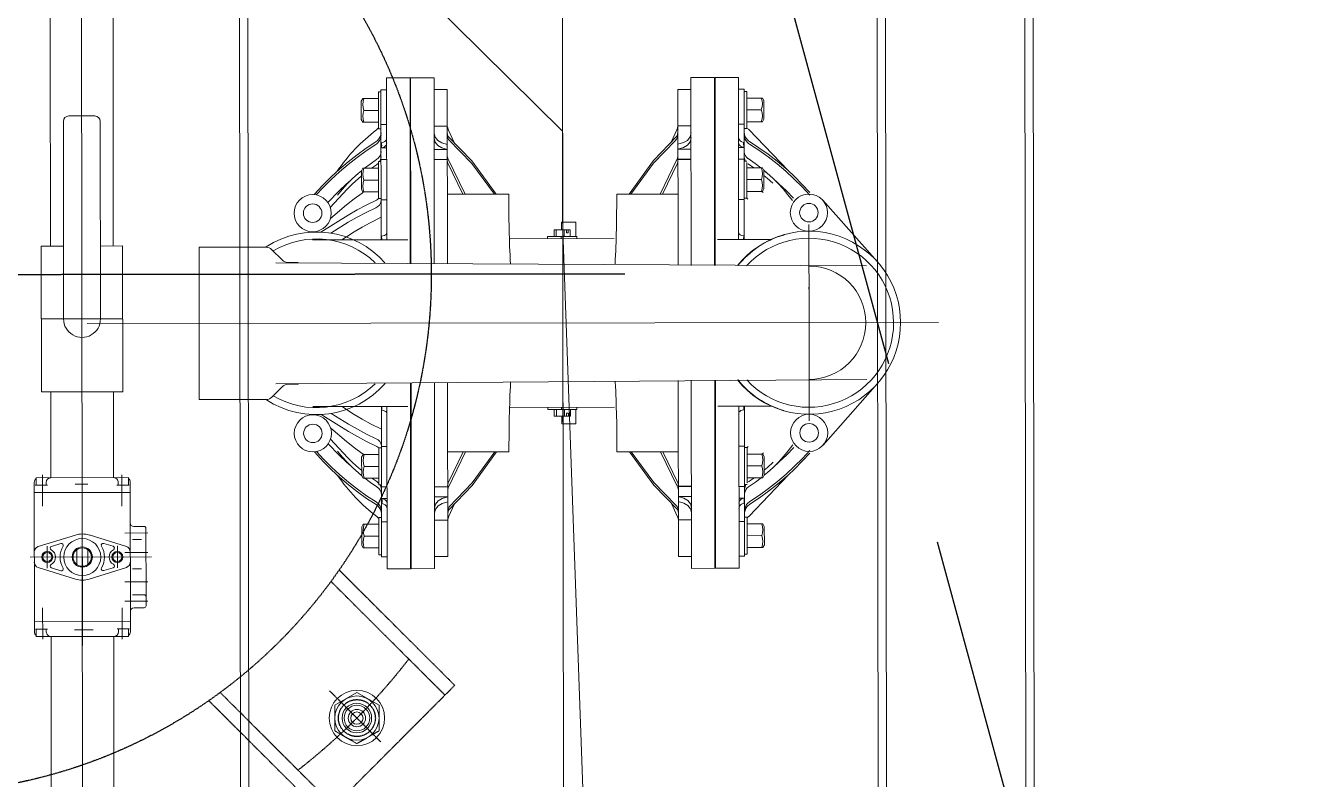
# Model space of a CAD drawing. Header units: feet. Extents: x -99009 to 3252343, y -11094690 to 9035152.
# Drawn here: x 2518224 to 2518911, y -1981471 to -1981062 of the extents above; entities that cross this region are included whole.
import ezdxf

# ---------------------------------------------------------------- set-up
doc = ezdxf.new("R2010")
doc.units = ezdxf.units.FT
for name, pattern in [('CENTER', [2, 1.25, -0.25, 0.25, -0.25]), ('DASHED2', [0.375, 0.25, -0.125]), ('HIDDEN', [0.375, 0.25, -0.125])]:
    doc.linetypes.add(name, pattern=pattern)
for name, color, linetype in [('1', 1, 'Continuous'), ('JOB', 4, 'Continuous'), ('K-CENTER', 2, 'CENTER'), ('K-LINE', 7, 'Continuous')]:
    doc.layers.add(name, color=color, linetype=linetype)

# ---------------------------------------------------------------- blocks, each defined once
blk = doc.blocks.new('lub st')
at = {"layer": 'K-LINE', "color": 2, "linetype": 'Continuous', "lineweight": 15}
for p, q in [((27819.89, 57887.72), (26120.79, 57887.72)), ((27815.39, 57883.22), (26120.79, 57883.22)), ((27265.39, 57883.22), (26224.39, 57883.22)), ((26469.89, 57375.08), (26469.89, 57836.33)), ((27339.89, 57807.72), (26169.89, 57807.72)), ((27339.89, 57803.22), (26174.39, 57803.22)), ((26436.99, 57803.25), (26403.55, 57773.64)), ((26502.78, 57803.25), (26536.22, 57773.64)), ((26437.06, 57477.24), (26439.17, 57797.3)), ((26502.71, 57477.24), (26500.6, 57797.3)), ((26439.42, 57780.71), (26439.42, 57780.71)), ((26500.35, 57780.71), (26500.35, 57780.71)), ((26399.29, 57766.53), (26390.48, 57758.08)), ((26400.73, 57766.53), (26396.25, 57762.4)), ((26469.89, 57766.1), (26416.65, 57766.1)), ((26451.71, 57766.1), (26450.65, 57766.1)), ((26469.89, 57766.1), (26523.12, 57766.1)), ((26488.06, 57766.1), (26489.12, 57766.1)), ((26539.04, 57766.53), (26543.52, 57762.4)), ((26540.48, 57766.53), (26549.29, 57758.08)), ((26390.48, 57758.08), (26387.48, 57754.83)), ((26396.25, 57762.4), (26387.78, 57753.58)), ((26543.52, 57762.4), (26551.99, 57753.58)), ((26549.29, 57758.08), (26552.29, 57754.83)), ((26365.18, 57733.59), (26387.48, 57754.83)), ((26386.33, 57753.58), (26382.37, 57748.91)), ((26387.78, 57753.58), (26383.81, 57748.91)), ((26387.48, 57754.83), (26386.33, 57753.58)), ((26387.48, 57754.83), (26387.48, 57754.83)), ((26397.4, 57752.21), (26394.41, 57749.47)), ((26398.37, 57753.93), (26394.56, 57749.91)), ((26400.5, 57754.78), (26397.4, 57752.21)), ((26402.32, 57757.79), (26398.37, 57753.93)), ((26403.7, 57757.18), (26400.5, 57754.78)), ((26536.07, 57757.18), (26539.27, 57754.78)), ((26537.45, 57757.79), (26541.4, 57753.93)), ((26539.27, 57754.78), (26542.37, 57752.21)), ((26541.4, 57753.93), (26545.21, 57749.91)), ((26542.37, 57752.21), (26545.36, 57749.47)), ((26551.99, 57753.58), (26555.96, 57748.91)), ((26574.59, 57733.59), (26552.29, 57754.83)), ((26552.29, 57754.83), (26553.44, 57753.58)), ((26552.29, 57754.83), (26552.29, 57754.83)), ((26553.44, 57753.58), (26557.4, 57748.91)), ((26382.37, 57748.91), (26378.59, 57744.07)), ((26383.81, 57748.91), (26380.04, 57744.07)), ((26391.53, 57746.58), (26388.77, 57743.55)), ((26394.56, 57749.91), (26391.53, 57746.58)), ((26394.41, 57749.47), (26391.53, 57746.58)), ((26394.32, 57746.58), (26391.56, 57743.55)), ((26424.72, 57716.65), (26424.72, 57745.55)), ((26515.05, 57716.65), (26515.05, 57745.55)), ((26545.21, 57749.91), (26548.24, 57746.58)), ((26545.36, 57749.47), (26548.24, 57746.58)), ((26545.45, 57746.58), (26548.21, 57743.55)), ((26548.24, 57746.58), (26551.01, 57743.55)), ((26555.96, 57748.91), (26559.74, 57744.07)), ((26557.4, 57748.91), (26561.18, 57744.07)), ((26348.13, 57740.95), (26349.54, 57741.76)), ((26348.13, 57740.95), (26348.13, 57732.47)), ((26349.54, 57741.76), (26359.57, 57741.76)), ((26354.55, 57740.37), (26354.55, 57732.47)), ((26360.98, 57740.95), (26359.57, 57741.76)), ((26360.98, 57740.95), (26360.98, 57732.47)), ((26375.01, 57739.08), (26371.62, 57733.95)), ((26376.45, 57739.08), (26373.07, 57733.95)), ((26378.59, 57744.07), (26375.01, 57739.08)), ((26380.04, 57744.07), (26376.45, 57739.08)), ((26385.91, 57740.07), (26383.62, 57737.04)), ((26387.32, 57741.76), (26385.91, 57740.95)), ((26385.91, 57740.95), (26385.91, 57732.47)), ((26387.26, 57741.76), (26397.35, 57741.76)), ((26388.77, 57743.55), (26387.29, 57741.76)), ((26388.77, 57743.55), (26387.32, 57741.76)), ((26391.56, 57743.55), (26390.08, 57741.76)), ((26392.33, 57740.37), (26392.33, 57732.47)), ((26398.76, 57740.95), (26397.35, 57741.76)), ((26398.76, 57740.54), (26399.35, 57741.42)), ((26398.76, 57740.95), (26398.76, 57732.47)), ((26541.01, 57740.54), (26540.42, 57741.42)), ((26541.01, 57740.95), (26542.42, 57741.76)), ((26541.01, 57740.95), (26541.01, 57732.47)), ((26552.51, 57741.76), (26542.42, 57741.76)), ((26547.44, 57740.37), (26547.44, 57732.47)), ((26548.21, 57743.55), (26549.69, 57741.76)), ((26551.01, 57743.55), (26552.45, 57741.76)), ((26551.01, 57743.55), (26552.48, 57741.76)), ((26552.45, 57741.76), (26553.86, 57740.95)), ((26553.86, 57740.95), (26553.86, 57732.47)), ((26553.86, 57740.07), (26556.15, 57737.04)), ((26559.74, 57744.07), (26563.32, 57739.08)), ((26561.18, 57744.07), (26564.77, 57739.08)), ((26563.32, 57739.08), (26566.71, 57733.95)), ((26564.77, 57739.08), (26568.15, 57733.95)), ((26578.79, 57740.95), (26580.2, 57741.76)), ((26578.79, 57740.95), (26578.79, 57732.47)), ((26590.23, 57741.76), (26580.2, 57741.76)), ((26585.22, 57740.37), (26585.22, 57732.47)), ((26591.64, 57740.95), (26590.23, 57741.76)), ((26591.64, 57740.95), (26591.64, 57732.47)), ((26343.38, 57731.07), (26424.72, 57731.07)), ((26343.38, 57731.07), (26343.38, 57728.02)), ((26344.48, 57732.47), (26364.62, 57732.47)), ((26344.48, 57732.47), (26344.48, 57731.07)), ((26362.31, 57731.07), (26362.31, 57728.02)), ((26364.62, 57732.47), (26364.62, 57731.07)), ((26365.18, 57733.59), (26365.18, 57733.59)), ((26367.59, 57731.17), (26367.04, 57731.09)), ((26368.13, 57731.3), (26367.59, 57731.17)), ((26368.65, 57731.48), (26368.13, 57731.3)), ((26369.03, 57731.17), (26368.48, 57731.09)), ((26369.16, 57731.7), (26368.65, 57731.48)), ((26369.57, 57731.3), (26369.03, 57731.17)), ((26369.65, 57731.98), (26369.16, 57731.7)), ((26370.1, 57731.48), (26369.57, 57731.3)), ((26370.11, 57732.29), (26369.65, 57731.98)), ((26370.6, 57731.7), (26370.1, 57731.48)), ((26370.54, 57732.65), (26370.11, 57732.29)), ((26370.94, 57733.05), (26370.54, 57732.65)), ((26371.09, 57731.98), (26370.6, 57731.7)), ((26371.3, 57733.48), (26370.94, 57733.05)), ((26371.55, 57732.29), (26371.09, 57731.98)), ((26371.62, 57733.95), (26371.3, 57733.48)), ((26371.98, 57732.65), (26371.55, 57732.29)), ((26371.82, 57729.79), (26372.16, 57730.8)), ((26372.38, 57733.05), (26371.98, 57732.65)), ((26372.16, 57730.8), (26374.95, 57730.8)), ((26372.74, 57733.48), (26372.38, 57733.05)), ((26373.07, 57733.95), (26372.74, 57733.48)), ((26374.62, 57729.79), (26374.95, 57730.8)), ((26374.95, 57730.8), (26374.94, 57730.79)), ((26374.95, 57730.8), (26374.95, 57728.02)), ((26381.64, 57731.5), (26379.91, 57731.07)), ((26380.17, 57731.1), (26380.67, 57731.18)), ((26380.67, 57731.18), (26381.16, 57731.31)), ((26383.62, 57737.04), (26380.93, 57733.14)), ((26381.16, 57731.31), (26381.64, 57731.5)), ((26381.16, 57731.07), (26381.16, 57728.02)), ((26382.26, 57731.83), (26381.64, 57731.5)), ((26382.26, 57732.47), (26382.26, 57731.07)), ((26383.09, 57732.47), (26383.36, 57732.72)), ((26383.09, 57732.47), (26402.4, 57732.47)), ((26385.91, 57736.3), (26383.72, 57733.14)), ((26402.59, 57732.65), (26402.4, 57732.44)), ((26402.4, 57732.47), (26402.4, 57731.07)), ((26402.88, 57733.05), (26402.59, 57732.65)), ((26403.07, 57731.07), (26403.07, 57728.02)), ((26422.51, 57729.79), (26422.7, 57730.8)), ((26422.7, 57730.8), (26424.72, 57730.72)), ((26596.39, 57731.07), (26515.05, 57731.07)), ((26517.07, 57730.8), (26515.05, 57730.72)), ((26517.27, 57729.79), (26517.07, 57730.8)), ((26536.7, 57731.07), (26536.7, 57728.02)), ((26536.89, 57733.05), (26537.18, 57732.65)), ((26537.18, 57732.65), (26537.37, 57732.44)), ((26556.68, 57732.47), (26537.37, 57732.47)), ((26537.37, 57732.47), (26537.37, 57731.07)), ((26553.86, 57736.3), (26556.05, 57733.14)), ((26556.15, 57737.04), (26558.84, 57733.14)), ((26556.68, 57732.47), (26556.41, 57732.72)), ((26557.51, 57732.47), (26557.51, 57731.07)), ((26557.51, 57731.83), (26558.13, 57731.5)), ((26558.61, 57731.31), (26558.13, 57731.5)), ((26558.13, 57731.5), (26559.86, 57731.07)), ((26559.1, 57731.18), (26558.61, 57731.31)), ((26558.61, 57731.07), (26558.61, 57728.02)), ((26559.6, 57731.1), (26559.1, 57731.18)), ((26567.61, 57730.8), (26564.82, 57730.8)), ((26564.82, 57730.8), (26564.83, 57730.79)), ((26565.15, 57729.79), (26564.82, 57730.8)), ((26564.82, 57730.8), (26564.82, 57728.02)), ((26566.71, 57733.95), (26567.03, 57733.48)), ((26567.03, 57733.48), (26567.39, 57733.05)), ((26567.39, 57733.05), (26567.79, 57732.65)), ((26567.95, 57729.79), (26567.61, 57730.8)), ((26567.79, 57732.65), (26568.22, 57732.29)), ((26568.15, 57733.95), (26568.47, 57733.48)), ((26568.22, 57732.29), (26568.68, 57731.98)), ((26568.47, 57733.48), (26568.84, 57733.05)), ((26568.68, 57731.98), (26569.17, 57731.7)), ((26568.84, 57733.05), (26569.23, 57732.65)), ((26569.17, 57731.7), (26569.67, 57731.48)), ((26569.23, 57732.65), (26569.66, 57732.29)), ((26569.66, 57732.29), (26570.13, 57731.98)), ((26569.67, 57731.48), (26570.2, 57731.3)), ((26570.13, 57731.98), (26570.61, 57731.7)), ((26570.2, 57731.3), (26570.74, 57731.17)), ((26570.61, 57731.7), (26571.12, 57731.48)), ((26570.74, 57731.17), (26571.29, 57731.09)), ((26571.12, 57731.48), (26571.65, 57731.3)), ((26571.65, 57731.3), (26572.18, 57731.17)), ((26572.18, 57731.17), (26572.73, 57731.09)), ((26574.59, 57733.59), (26574.59, 57733.59)), ((26595.29, 57732.47), (26575.15, 57732.47)), ((26575.15, 57732.47), (26575.15, 57731.07)), ((26577.46, 57731.07), (26577.46, 57728.02)), ((26595.29, 57732.47), (26595.29, 57731.07)), ((26596.39, 57731.07), (26596.39, 57728.02)), ((26336.89, 57728.02), (26424.72, 57728.02)), ((26336.89, 57728.02), (26336.89, 57715.33)), ((26371.67, 57729.48), (26371.82, 57729.79)), ((26421.08, 57728.02), (26421.26, 57728.04)), ((26421.26, 57728.04), (26421.6, 57728.2)), ((26421.6, 57728.2), (26421.77, 57728.33)), ((26421.77, 57728.33), (26421.92, 57728.5)), ((26421.92, 57728.5), (26422.07, 57728.7)), ((26422.07, 57728.7), (26422.2, 57728.93)), ((26422.2, 57728.93), (26422.32, 57729.19)), ((26422.32, 57729.19), (26422.51, 57729.79)), ((26602.89, 57728.02), (26515.05, 57728.02)), ((26517.46, 57729.19), (26517.27, 57729.79)), ((26517.57, 57728.93), (26517.46, 57729.19)), ((26517.71, 57728.7), (26517.57, 57728.93)), ((26517.85, 57728.5), (26517.71, 57728.7)), ((26518, 57728.33), (26517.85, 57728.5)), ((26518.17, 57728.2), (26518, 57728.33)), ((26518.51, 57728.04), (26518.17, 57728.2)), ((26518.69, 57728.02), (26518.51, 57728.04)), ((26568.1, 57729.48), (26567.95, 57729.79)), ((26602.89, 57728.02), (26602.89, 57715.33)), ((26336.89, 57715.33), (26438.84, 57715.33)), ((26336.89, 57714.99), (26438.83, 57714.99)), ((26336.89, 57714.99), (26336.89, 57702.29)), ((26602.89, 57715.33), (26500.94, 57715.33)), ((26602.89, 57714.99), (26500.94, 57714.99)), ((26602.89, 57714.99), (26602.89, 57702.29)), ((26336.89, 57702.29), (26438.75, 57702.29)), ((26343.38, 57702.29), (26343.38, 57695.18)), ((26363.1, 57695.18), (26363.1, 57702.29)), ((26369.17, 57701.77), (26366.99, 57702.29)), ((26370.99, 57700.3), (26369.17, 57701.77)), ((26371.83, 57701.77), (26369.66, 57702.29)), ((26372.16, 57698.12), (26370.99, 57700.3)), ((26373.65, 57700.3), (26371.83, 57701.77)), ((26373.09, 57695.18), (26372.16, 57698.12)), ((26374.82, 57698.12), (26373.65, 57700.3)), ((26375.75, 57695.18), (26374.82, 57698.12)), ((26375.76, 57702.29), (26375.76, 57695.18)), ((26381.16, 57695.18), (26381.16, 57702.29)), ((26381.33, 57695.18), (26381.33, 57702.29)), ((26602.89, 57702.29), (26501.02, 57702.29)), ((26558.44, 57695.18), (26558.44, 57702.29)), ((26558.61, 57695.18), (26558.61, 57702.29)), ((26564.01, 57702.29), (26564.01, 57695.18)), ((26564.02, 57695.18), (26564.95, 57698.12)), ((26564.95, 57698.12), (26566.12, 57700.3)), ((26566.12, 57700.3), (26567.94, 57701.77)), ((26566.68, 57695.18), (26567.62, 57698.12)), ((26567.62, 57698.12), (26568.78, 57700.3)), ((26567.94, 57701.77), (26570.12, 57702.29)), ((26568.78, 57700.3), (26570.6, 57701.77)), ((26570.6, 57701.77), (26572.78, 57702.29)), ((26576.67, 57695.18), (26576.67, 57702.29)), ((26596.39, 57702.29), (26596.39, 57695.18)), ((26343.38, 57695.18), (26438.7, 57695.18)), ((26371.69, 57691.65), (26365.26, 57694.57)), ((26366.54, 57695.18), (26367.79, 57695)), ((26367.79, 57695), (26368.94, 57694.48)), ((26369.17, 57695), (26367.92, 57695.18)), ((26368.94, 57694.48), (26381.95, 57681.91)), ((26370.32, 57694.48), (26369.17, 57695)), ((26371.3, 57693.65), (26370.32, 57694.48)), ((26383.33, 57681.91), (26371.3, 57693.65)), ((26380.62, 57694.91), (26379.83, 57695.11)), ((26381.38, 57694.57), (26380.62, 57694.91)), ((26400.07, 57685.55), (26381.38, 57694.57)), ((26381.68, 57695.18), (26382.49, 57695.11)), ((26382.49, 57695.11), (26383.29, 57694.91)), ((26383.29, 57694.91), (26400.07, 57686.84)), ((26400.07, 57695.22), (26400.07, 57661.98)), ((26596.39, 57695.18), (26501.07, 57695.18)), ((26539.7, 57695.22), (26539.7, 57661.98)), ((26556.48, 57694.91), (26539.7, 57686.84)), ((26539.7, 57685.55), (26558.39, 57694.57)), ((26556.44, 57681.91), (26568.47, 57693.65)), ((26557.28, 57695.11), (26556.48, 57694.91)), ((26558.09, 57695.18), (26557.28, 57695.11)), ((26570.83, 57694.48), (26557.82, 57681.91)), ((26558.39, 57694.57), (26559.15, 57694.91)), ((26559.15, 57694.91), (26559.94, 57695.11)), ((26568.08, 57691.65), (26574.52, 57694.57)), ((26568.47, 57693.65), (26569.45, 57694.48)), ((26569.45, 57694.48), (26570.6, 57695)), ((26570.6, 57695), (26571.86, 57695.18)), ((26571.98, 57695), (26570.83, 57694.48)), ((26573.24, 57695.18), (26571.98, 57695)), ((26381.95, 57681.91), (26400.07, 57668.69)), ((26400.07, 57669.7), (26383.33, 57681.91)), ((26557.82, 57681.91), (26539.7, 57668.69)), ((26539.7, 57669.7), (26556.44, 57681.91)), ((26419.89, 57632.72), (27419.89, 57667.72)), ((26424.22, 57604.22), (26424.22, 57660.58)), ((26515.56, 57604.22), (26515.56, 57660.58)), ((26415.33, 57639.76), (26415.33, 57632.14)), ((26422.95, 57639.76), (26415.33, 57639.76)), ((26419.39, 57636.79), (26419.39, 57628.01)), ((26422.95, 57636.79), (26419.39, 57636.79)), ((26421.04, 57635.67), (26419.39, 57635.67)), ((26421.04, 57634.69), (26419.39, 57634.69)), ((26421.04, 57635.67), (26421.04, 57634.69)), ((26422.95, 57640.33), (26422.95, 57624.46)), ((26424.22, 57640.33), (26422.95, 57640.33)), ((26515.56, 57640.33), (26516.82, 57640.33)), ((26516.82, 57640.33), (26516.82, 57624.46)), ((26516.82, 57639.76), (26524.44, 57639.76)), ((26516.82, 57636.79), (26520.38, 57636.79)), ((26518.73, 57635.67), (26520.38, 57635.67)), ((26518.73, 57635.67), (26518.73, 57634.69)), ((26518.73, 57634.69), (26520.38, 57634.69)), ((26520.38, 57636.79), (26520.38, 57628.01)), ((26524.44, 57639.76), (26524.44, 57632.14)), ((27304.38, 57632.72), (26199.87, 57632.72)), ((26232.93, 57498.35), (26366, 57632.72)), ((26362.25, 57632.72), (26469.89, 57632.72)), ((26415.33, 57632.14), (26419.39, 57632.14)), ((26419.39, 57633.57), (26422.95, 57633.57)), ((26419.39, 57629.19), (26422.95, 57629.19)), ((26422.95, 57628.01), (26419.39, 57628.01)), ((26422.95, 57632.92), (26424.22, 57632.92)), ((26424.22, 57631.88), (26422.95, 57631.88)), ((26577.23, 57632.72), (26469.89, 57632.72)), ((26516.82, 57632.92), (26515.56, 57632.92)), ((26515.56, 57631.88), (26516.82, 57631.88)), ((26520.38, 57633.57), (26516.82, 57633.57)), ((26520.38, 57629.19), (26516.82, 57629.19)), ((26516.82, 57628.01), (26520.38, 57628.01)), ((26524.44, 57632.14), (26520.38, 57632.14)), ((26424.22, 57624.46), (26422.95, 57624.46)), ((26515.56, 57624.46), (26516.82, 57624.46)), ((26400.07, 57570.22), (26400.07, 57603.46)), ((26539.7, 57570.22), (26539.7, 57603.46)), ((26381.95, 57583.49), (26400.07, 57596.71)), ((26383.33, 57583.49), (26400.07, 57595.71)), ((26557.82, 57583.49), (26539.7, 57596.71)), ((26556.44, 57583.49), (26539.7, 57595.71)), ((26368.94, 57570.93), (26381.95, 57583.49)), ((26370.32, 57570.93), (26383.33, 57583.49)), ((26380.62, 57570.5), (26400.07, 57579.84)), ((26559.15, 57570.5), (26539.7, 57579.84)), ((26569.45, 57570.93), (26556.44, 57583.49)), ((26570.83, 57570.93), (26557.82, 57583.49)), ((26365.26, 57570.84), (26371.69, 57573.75)), ((26383.29, 57570.5), (26400.07, 57578.56)), ((26556.48, 57570.5), (26539.7, 57578.56)), ((26574.52, 57570.84), (26568.08, 57573.75)), ((26343.38, 57570.22), (26343.38, 57563.11)), ((26343.38, 57570.22), (26437.46, 57570.22)), ((26363.1, 57570.22), (26363.1, 57563.11)), ((26363.46, 57570.29), (26365.26, 57570.84)), ((26366.54, 57570.22), (26367.79, 57570.4)), ((26367.79, 57570.4), (26368.94, 57570.93)), ((26367.92, 57570.22), (26369.17, 57570.4)), ((26369.17, 57570.4), (26370.32, 57570.93)), ((26370.99, 57565.1), (26372.16, 57567.29)), ((26372.16, 57567.29), (26373.08, 57570.22)), ((26373.65, 57565.1), (26374.82, 57567.29)), ((26374.82, 57567.29), (26375.77, 57570.22)), ((26375.77, 57570.22), (26375.77, 57563.11)), ((26379.83, 57570.29), (26380.62, 57570.5)), ((26381.16, 57563.11), (26381.16, 57570.22)), ((26381.68, 57570.22), (26382.49, 57570.29)), ((26382.49, 57570.29), (26383.29, 57570.5)), ((26596.39, 57570.22), (26502.31, 57570.22)), ((26557.28, 57570.29), (26556.48, 57570.5)), ((26558.09, 57570.22), (26557.28, 57570.29)), ((26558.61, 57563.11), (26558.61, 57570.22)), ((26559.94, 57570.29), (26559.15, 57570.5)), ((26564.95, 57567.29), (26564, 57570.22)), ((26564, 57570.22), (26564, 57563.11)), ((26566.12, 57565.1), (26564.95, 57567.29)), ((26567.62, 57567.29), (26566.69, 57570.22)), ((26568.78, 57565.1), (26567.62, 57567.29)), ((26570.6, 57570.4), (26569.45, 57570.93)), ((26571.86, 57570.22), (26570.6, 57570.4)), ((26571.98, 57570.4), (26570.83, 57570.93)), ((26573.24, 57570.22), (26571.98, 57570.4)), ((26576.31, 57570.29), (26574.52, 57570.84)), ((26576.67, 57570.22), (26576.67, 57563.11)), ((26596.39, 57570.22), (26596.39, 57563.11)), ((26336.89, 57550.42), (26336.89, 57563.11)), ((26336.89, 57563.11), (26437.42, 57563.11)), ((26366.99, 57563.11), (26369.17, 57563.63)), ((26369.17, 57563.63), (26370.99, 57565.1)), ((26369.66, 57563.11), (26371.83, 57563.63)), ((26371.83, 57563.63), (26373.65, 57565.1)), ((26602.89, 57563.11), (26502.35, 57563.11)), ((26567.94, 57563.63), (26566.12, 57565.1)), ((26570.12, 57563.11), (26567.94, 57563.63)), ((26570.6, 57563.63), (26568.78, 57565.1)), ((26572.78, 57563.11), (26570.6, 57563.63)), ((26602.89, 57550.42), (26602.89, 57563.11)), ((26336.89, 57550.42), (26437.33, 57550.42)), ((26336.89, 57537.38), (26336.89, 57550.08)), ((26336.89, 57550.08), (26437.33, 57550.08)), ((26424.72, 57548.75), (26424.72, 57497.22)), ((26602.89, 57550.42), (26502.44, 57550.42)), ((26602.89, 57550.08), (26502.44, 57550.08)), ((26515.05, 57548.75), (26515.05, 57497.22)), ((26602.89, 57537.38), (26602.89, 57550.08)), ((26336.89, 57537.38), (26424.72, 57537.38)), ((26343.38, 57537.38), (26343.38, 57534.34)), ((26343.38, 57534.34), (26424.72, 57534.34)), ((26344.48, 57534.34), (26344.48, 57532.94)), ((26344.48, 57532.94), (26364.09, 57532.94)), ((26348.13, 57532.94), (26348.13, 57524.46)), ((26354.55, 57525.03), (26354.55, 57532.94)), ((26360.98, 57524.46), (26360.98, 57532.94)), ((26362.31, 57534.34), (26362.31, 57537.38)), ((26364.09, 57532.94), (26365.18, 57531.82)), ((26364.62, 57532.94), (26364.62, 57534.34)), ((26365.18, 57531.82), (26365.18, 57531.82)), ((26371.62, 57531.46), (26370.94, 57532.36)), ((26375.01, 57526.32), (26371.62, 57531.46)), ((26372.16, 57534.61), (26371.82, 57535.62)), ((26376.45, 57526.32), (26373.07, 57531.46)), ((26374.62, 57535.62), (26374.47, 57535.92)), ((26374.74, 57535.29), (26374.62, 57535.62)), ((26374.95, 57534.61), (26374.74, 57535.29)), ((26374.95, 57537.38), (26374.95, 57534.61)), ((26380.67, 57534.23), (26379.66, 57534.34)), ((26381.16, 57534.09), (26380.67, 57534.23)), ((26381.16, 57537.38), (26381.16, 57534.34)), ((26382.26, 57533.57), (26381.16, 57534.09)), ((26383.62, 57528.36), (26381.25, 57531.82)), ((26382.26, 57532.94), (26382.26, 57534.34)), ((26382.26, 57532.94), (26402.4, 57532.94)), ((26384.04, 57531.82), (26383.09, 57532.94)), ((26385.91, 57529.1), (26384.04, 57531.82)), ((26385.91, 57524.46), (26385.91, 57532.94)), ((26392.33, 57532.94), (26392.33, 57525.03)), ((26398.76, 57532.94), (26398.76, 57524.46)), ((26402.4, 57534.34), (26402.4, 57532.96)), ((26403.07, 57537.38), (26403.07, 57534.34)), ((26405.86, 57526.32), (26403.15, 57531.92)), ((26409.81, 57526.32), (26407.33, 57531.46)), ((26415.41, 57528.43), (26412.48, 57534.34)), ((26421.26, 57537.36), (26421.08, 57537.38)), ((26421.43, 57537.3), (26421.26, 57537.36)), ((26421.6, 57537.21), (26421.43, 57537.3)), ((26421.77, 57537.07), (26421.6, 57537.21)), ((26422.07, 57536.7), (26421.77, 57537.07)), ((26422.32, 57536.21), (26422.07, 57536.7)), ((26422.42, 57535.92), (26422.32, 57536.21)), ((26422.58, 57535.29), (26422.42, 57535.92)), ((26422.7, 57534.61), (26422.58, 57535.29)), ((26424.72, 57534.68), (26422.7, 57534.61)), ((26602.89, 57537.38), (26515.05, 57537.38)), ((26515.05, 57534.68), (26517.07, 57534.61)), ((26596.39, 57534.34), (26515.05, 57534.34)), ((26517.07, 57534.61), (26517.2, 57535.29)), ((26517.2, 57535.29), (26517.35, 57535.92)), ((26517.35, 57535.92), (26517.46, 57536.21)), ((26517.46, 57536.21), (26517.71, 57536.7)), ((26517.71, 57536.7), (26518, 57537.07)), ((26518, 57537.07), (26518.17, 57537.21)), ((26518.17, 57537.21), (26518.34, 57537.3)), ((26518.34, 57537.3), (26518.51, 57537.36)), ((26518.51, 57537.36), (26518.69, 57537.38)), ((26524.36, 57528.43), (26527.29, 57534.34)), ((26529.96, 57526.32), (26532.44, 57531.46)), ((26533.91, 57526.32), (26536.63, 57531.92)), ((26536.7, 57537.38), (26536.7, 57534.34)), ((26537.37, 57534.34), (26537.37, 57532.96)), ((26557.51, 57532.94), (26537.37, 57532.94)), ((26541.01, 57532.94), (26541.01, 57524.46)), ((26547.44, 57532.94), (26547.44, 57525.03)), ((26553.86, 57524.46), (26553.86, 57532.94)), ((26553.86, 57529.1), (26555.73, 57531.82)), ((26555.73, 57531.82), (26556.68, 57532.94)), ((26556.15, 57528.36), (26558.52, 57531.82)), ((26557.51, 57532.94), (26557.51, 57534.34)), ((26557.51, 57533.57), (26558.61, 57534.09)), ((26558.61, 57537.38), (26558.61, 57534.34)), ((26558.61, 57534.09), (26559.1, 57534.23)), ((26559.1, 57534.23), (26560.11, 57534.34)), ((26563.32, 57526.32), (26566.71, 57531.46)), ((26564.77, 57526.32), (26568.15, 57531.46)), ((26564.82, 57537.38), (26564.82, 57534.61)), ((26564.82, 57534.61), (26565.03, 57535.29)), ((26565.03, 57535.29), (26565.15, 57535.62)), ((26565.15, 57535.62), (26565.3, 57535.92)), ((26567.61, 57534.61), (26567.95, 57535.62)), ((26568.15, 57531.46), (26568.84, 57532.36)), ((26575.68, 57532.94), (26574.59, 57531.82)), ((26574.59, 57531.82), (26574.59, 57531.82)), ((26575.15, 57532.94), (26575.15, 57534.34)), ((26595.29, 57532.94), (26575.68, 57532.94)), ((26577.46, 57534.34), (26577.46, 57537.38)), ((26578.79, 57524.46), (26578.79, 57532.94)), ((26585.22, 57525.03), (26585.22, 57532.94)), ((26591.64, 57532.94), (26591.64, 57524.46)), ((26595.29, 57534.34), (26595.29, 57532.94)), ((26596.39, 57537.38), (26596.39, 57534.34)), ((26378.59, 57521.33), (26375.01, 57526.32)), ((26380.04, 57521.33), (26376.45, 57526.32)), ((26385.91, 57525.34), (26383.62, 57528.36)), ((26399.35, 57523.99), (26398.76, 57524.87)), ((26408.48, 57521.33), (26405.86, 57526.32)), ((26412.43, 57521.33), (26409.81, 57526.32)), ((26417.84, 57523.98), (26415.41, 57528.43)), ((26521.93, 57523.98), (26524.36, 57528.43)), ((26527.34, 57521.33), (26529.96, 57526.32)), ((26531.29, 57521.33), (26533.91, 57526.32)), ((26540.42, 57523.99), (26541.01, 57524.87)), ((26553.86, 57525.34), (26556.15, 57528.36)), ((26559.74, 57521.33), (26563.32, 57526.32)), ((26561.18, 57521.33), (26564.77, 57526.32)), ((26349.54, 57523.64), (26348.13, 57524.46)), ((26349.54, 57523.64), (26359.57, 57523.64)), ((26360.98, 57524.46), (26359.57, 57523.64)), ((26382.37, 57516.5), (26378.59, 57521.33)), ((26383.81, 57516.5), (26380.04, 57521.33)), ((26387.26, 57523.67), (26385.91, 57524.46)), ((26388.77, 57521.86), (26387.26, 57523.67)), ((26387.26, 57523.64), (26397.35, 57523.64)), ((26391.53, 57518.82), (26388.77, 57521.86)), ((26391.56, 57521.86), (26390.08, 57523.64)), ((26394.41, 57515.93), (26391.53, 57518.82)), ((26394.32, 57518.82), (26391.56, 57521.86)), ((26394.56, 57515.5), (26392.57, 57517.77)), ((26397.2, 57515.93), (26394.32, 57518.82)), ((26398.76, 57524.46), (26397.35, 57523.64)), ((26402.47, 57519.68), (26399.35, 57523.99)), ((26405.74, 57515.51), (26402.47, 57519.68)), ((26411.25, 57516.5), (26408.48, 57521.33)), ((26415.2, 57516.5), (26412.43, 57521.33)), ((26420.4, 57519.66), (26417.84, 57523.98)), ((26423.07, 57515.5), (26420.4, 57519.66)), ((26516.7, 57515.5), (26519.37, 57519.66)), ((26519.37, 57519.66), (26521.93, 57523.98)), ((26524.57, 57516.5), (26527.34, 57521.33)), ((26528.52, 57516.5), (26531.29, 57521.33)), ((26534.03, 57515.51), (26537.3, 57519.68)), ((26537.3, 57519.68), (26540.42, 57523.99)), ((26541.01, 57524.46), (26542.42, 57523.64)), ((26552.51, 57523.64), (26542.42, 57523.64)), ((26542.57, 57515.93), (26545.45, 57518.82)), ((26545.21, 57515.5), (26547.2, 57517.77)), ((26545.36, 57515.93), (26548.24, 57518.82)), ((26545.45, 57518.82), (26548.21, 57521.86)), ((26548.21, 57521.86), (26549.69, 57523.64)), ((26548.24, 57518.82), (26551.01, 57521.86)), ((26551.01, 57521.86), (26552.51, 57523.67)), ((26552.51, 57523.67), (26553.86, 57524.46)), ((26555.96, 57516.5), (26559.74, 57521.33)), ((26557.4, 57516.5), (26561.18, 57521.33)), ((26578.79, 57524.46), (26580.2, 57523.64)), ((26590.23, 57523.64), (26580.2, 57523.64)), ((26590.23, 57523.64), (26591.64, 57524.46)), ((26386.33, 57511.83), (26382.37, 57516.5)), ((26387.78, 57511.83), (26383.81, 57516.5)), ((26390.48, 57507.33), (26386.33, 57511.83)), ((26391.93, 57507.33), (26387.78, 57511.83)), ((26397.4, 57513.2), (26394.41, 57515.93)), ((26398.37, 57511.48), (26394.56, 57515.5)), ((26407.18, 57506.82), (26397.2, 57515.93)), ((26400.5, 57510.63), (26397.4, 57513.2)), ((26404.49, 57505.49), (26398.37, 57511.48)), ((26413.06, 57506.88), (26405.74, 57515.51)), ((26420.45, 57501.71), (26411.25, 57516.5)), ((26421.02, 57507.13), (26415.2, 57516.5)), ((26424.72, 57513.11), (26423.07, 57515.5)), ((26515.05, 57513.11), (26516.7, 57515.5)), ((26518.75, 57507.13), (26524.57, 57516.5)), ((26519.33, 57501.71), (26528.52, 57516.5)), ((26526.71, 57506.88), (26534.03, 57515.51)), ((26532.59, 57506.82), (26542.57, 57515.93)), ((26535.29, 57505.49), (26541.4, 57511.48)), ((26539.27, 57510.63), (26542.37, 57513.2)), ((26541.4, 57511.48), (26545.21, 57515.5)), ((26542.37, 57513.2), (26545.36, 57515.93)), ((26547.84, 57507.33), (26551.99, 57511.83)), ((26549.29, 57507.33), (26553.44, 57511.83)), ((26551.99, 57511.83), (26555.96, 57516.5)), ((26553.44, 57511.83), (26557.4, 57516.5)), ((26387.48, 57510.58), (26387.48, 57510.58)), ((26387.48, 57510.58), (26387.48, 57510.58)), ((26394.8, 57503.01), (26390.48, 57507.33)), ((26396.25, 57503.01), (26391.93, 57507.33)), ((26543.52, 57503.01), (26547.84, 57507.33)), ((26544.97, 57503.01), (26549.29, 57507.33)), ((26552.29, 57510.58), (26552.29, 57510.58)), ((26552.29, 57510.58), (26552.29, 57510.58)), ((26400.19, 57498.04), (26394.8, 57503.01)), ((26400.36, 57499.22), (26396.25, 57503.01)), ((26539.41, 57499.22), (26543.52, 57503.01)), ((26539.58, 57498.04), (26544.97, 57503.01)), ((26436.89, 57483.72), (26436.93, 57489.43)), ((26502.88, 57483.72), (26502.84, 57489.43)), ((26429.82, 57474.99), (26435.7, 57480.87)), ((26509.95, 57474.99), (26504.07, 57480.87)), ((26428.63, 57472.12), (26428.63, 57435.72)), ((26511.14, 57472.12), (26511.14, 57435.72)), ((27339.89, 57457.72), (26169.89, 57457.72)), ((27335.39, 57462.22), (26174.39, 57462.22)), ((26469.89, 57435.72), (26428.63, 57435.72)), ((26469.89, 57435.72), (26511.14, 57435.72)), ((26596.39, 57409.72), (26596.39, 57343.94)), ((26579.89, 57400.22), (26579.89, 57405.72)), ((26617.89, 57406.72), (26580.89, 57406.72)), ((26583.39, 57395.22), (26583.39, 57407.72)), ((26586.89, 57399.47), (26586.89, 57404.22)), ((26593.89, 57395.22), (26593.89, 57407.72)), ((26602.86, 57399.47), (26602.86, 57404.22)), ((26609.89, 57395.22), (26609.89, 57407.72)), ((26616.89, 57399.47), (26616.89, 57405.72)), ((26622.89, 57406.72), (26617.89, 57406.72)), ((26620.39, 57395.22), (26620.39, 57407.72)), ((26623.89, 57400.22), (26623.89, 57405.72)), ((26427.89, 57394.22), (26427.89, 57382.22)), ((26506.89, 57394.22), (26427.89, 57394.22)), ((26467.39, 57350.22), (26467.39, 57394.22)), ((26506.89, 57350.22), (26506.89, 57394.22)), ((26557.39, 57397.22), (26553.39, 57397.22)), ((26553.39, 57397.22), (26553.39, 57347.22)), ((26555.89, 57398.22), (26636.89, 57398.22)), ((26557.39, 57397.66), (26557.39, 57391.05)), ((26561.39, 57398.22), (26561.39, 57346.22)), ((26584.45, 57375.94), (26590.73, 57396.11)), ((26608.32, 57375.94), (26602.04, 57396.11)), ((26631.39, 57398.22), (26631.39, 57346.22)), ((26635.39, 57397.7), (26635.39, 57391.05)), ((26635.39, 57397.22), (26639.39, 57397.22)), ((26639.39, 57347.22), (26639.39, 57397.22)), ((26331.89, 57389.22), (26271.89, 57389.22)), ((26427.89, 57389.22), (26331.89, 57389.22)), ((26553.39, 57389.22), (26506.89, 57389.22)), ((26568.83, 57393.72), (26551.89, 57393.72)), ((26557.39, 57391.75), (26555.89, 57391.75)), ((26589, 57383.81), (26590.58, 57388.92)), ((26590.39, 57391.22), (26602.34, 57391.22)), ((26603.77, 57383.81), (26602.19, 57388.92)), ((26623.94, 57393.72), (26640.89, 57393.72)), ((26635.39, 57391.75), (26636.89, 57391.75)), ((26761.89, 57389.22), (26639.39, 57389.22)), ((26360.39, 57382.22), (26467.39, 57382.22)), ((26357.39, 57365.22), (26357.39, 57379.22)), ((26506.89, 57368.49), (26506.89, 57375.29)), ((26556.89, 57368.49), (26556.89, 57375.29)), ((26592.39, 57375.22), (26600.39, 57375.22)), ((26635.89, 57367.89), (26635.89, 57378.09)), ((26777.89, 57372.22), (26024.39, 57372.22)), ((26548.39, 57372.22), (26644.39, 57372.22)), ((26584.45, 57368.51), (26590.73, 57348.33)), ((26592.39, 57369.22), (26600.39, 57369.22)), ((26608.32, 57368.51), (26602.04, 57348.33)), ((26360.39, 57362.22), (26467.39, 57362.22)), ((26427.89, 57362.22), (26427.89, 57350.22)), ((26589, 57360.63), (26590.58, 57355.52)), ((26603.77, 57360.63), (26602.19, 57355.52)), ((26316.35, 57355.22), (26271.89, 57355.22)), ((26427.89, 57355.22), (26316.35, 57355.22)), ((26553.39, 57355.22), (26506.89, 57355.22)), ((26557.39, 57346.77), (26557.39, 57353.39)), ((26590.39, 57353.22), (26602.34, 57353.22)), ((26635.39, 57346.8), (26635.39, 57353.39)), ((26761.89, 57355.22), (26639.39, 57355.22)), ((26427.89, 57350.22), (26506.89, 57350.22)), ((26568.83, 57350.72), (26551.89, 57350.72)), ((26557.39, 57347.22), (26553.39, 57347.22)), ((26557.39, 57352.69), (26555.89, 57352.69)), ((26555.89, 57346.22), (26636.89, 57346.22)), ((26623.94, 57350.72), (26640.89, 57350.72)), ((26635.39, 57352.69), (26636.89, 57352.69)), ((26635.39, 57347.22), (26639.39, 57347.22))]:
    blk.add_line(p, q, dxfattribs=at)
for centre, radius in [((26410.23, 57766.1), 10.07), ((26529.54, 57766.1), 10.07), ((26410.23, 57766.1), 5.01), ((26529.54, 57766.1), 5.01), ((26410.23, 57497.22), 10.07), ((26529.54, 57497.22), 10.07), ((26410.23, 57497.22), 5.01), ((26529.54, 57497.22), 5.01), ((26596.39, 57391.22), 3), ((26596.39, 57391.22), 2.46), ((26596.39, 57372.22), 10), ((26596.39, 57372.22), 5.5), ((26596.39, 57372.22), 5), ((26596.39, 57353.22), 3), ((26596.39, 57353.22), 2.46)]:
    blk.add_circle(centre, radius, dxfattribs=at)
for centre, radius, start, end in [((26469.89, 57766.1), 49.62, 90, 231.37733), ((26469.89, 57766.1), 49.62, 308.62267, 90), ((26469.89, 57766.1), 45.81, 90, 227.51802), ((26469.89, 57766.1), 45.81, 312.48198, 90), ((26469.89, 57766.1), 30.72, 90, 180), ((26469.89, 57766.1), 30.72, 0, 90), ((26421.89, 57752.16), 0.508, 16.31941, 88), ((26469.91, 57766.23), 49.53, 196.32393, 231.26068), ((26469.86, 57766.23), 49.53, 308.73932, 343.67607), ((26517.88, 57752.16), 0.508, 92, 163.68059), ((26351.34, 57731.66), 9.29, 69.76546, 110.23454), ((26357.77, 57731.66), 9.29, 69.75494, 110.24506), ((26389.12, 57731.63), 9.31, 69.81342, 110.18658), ((26395.55, 57731.66), 9.28, 69.74645, 110.25355), ((26544.22, 57731.66), 9.28, 69.74645, 110.25355), ((26550.65, 57731.63), 9.31, 69.81342, 110.18658), ((26582, 57731.66), 9.29, 69.75494, 110.24506), ((26588.43, 57731.66), 9.29, 69.76546, 110.23454), ((26360.12, 57737.42), 6.35, 308.78266, 322.91145), ((26376.68, 57736.42), 5.37, 277.43488, 322.32837), ((26563.09, 57736.42), 5.37, 217.67163, 262.56512), ((26579.65, 57737.42), 6.35, 217.08855, 231.21734), ((26369.18, 57730.87), 2.85, 273.56919, 330.89484), ((26372, 57730.84), 2.82, 273.17052, 338.06905), ((26567.77, 57730.84), 2.82, 201.93095, 266.82948), ((26570.59, 57730.87), 2.85, 209.10516, 266.43081), ((26362.53, 57688.84), 6.35, 64.52437, 81.50812), ((26577.24, 57688.84), 6.35, 98.49188, 115.47563), ((26401.75, 56933.62), 728.36, 87.15522, 90.13196), ((26538.02, 56933.62), 728.36, 89.86804, 92.84478), ((26401.75, 58331.82), 728.36, 269.86804, 272.84478), ((26538.02, 58331.82), 728.36, 267.15522, 270.13196), ((26441.12, 57589.23), 95.2, 217.08855, 235.70543), ((26366.41, 57528.16), 6.18, 42.82987, 87.324), ((26367.88, 57528.23), 6.11, 31.9202, 90), ((26369.19, 57534.54), 2.85, 22.27376, 86.48667), ((26372, 57534.57), 2.82, 21.90149, 86.85894), ((26373.56, 57522.03), 12.65, 83.6652, 96.3348), ((26376.72, 57529), 5.34, 31.85037, 88.38638), ((26397.77, 57528.88), 6.18, 29.54568, 41.4286), ((26403.09, 57529.81), 4.55, 21.19272, 83.92053), ((26469.89, 57499.19), 49.5, 131.31271, 213.27163), ((26469.89, 57499.19), 49.5, 326.72837, 48.68729), ((26536.68, 57529.81), 4.55, 96.07947, 158.80728), ((26542, 57528.88), 6.18, 138.5714, 150.45432), ((26498.65, 57589.23), 95.2, 304.29457, 322.91145), ((26563.05, 57529), 5.34, 91.61362, 148.14963), ((26566.21, 57522.03), 12.65, 83.6652, 96.3348), ((26567.77, 57534.57), 2.82, 93.14106, 158.09851), ((26571.89, 57528.23), 6.11, 90, 148.0798), ((26570.58, 57534.54), 2.85, 93.51333, 157.72624), ((26573.36, 57528.16), 6.18, 92.676, 137.17013), ((26351.34, 57533.77), 9.31, 249.81379, 290.18621), ((26357.77, 57533.74), 9.28, 249.748, 290.252), ((26389.12, 57533.77), 9.31, 249.80142, 290.19858), ((26395.55, 57533.74), 9.28, 249.74387, 290.25613), ((26469.89, 57499.19), 45.7, 135.8733, 210.77453), ((26469.89, 57499.19), 45.7, 329.22547, 44.1267), ((26544.22, 57533.74), 9.28, 249.74387, 290.25613), ((26550.65, 57533.77), 9.31, 249.80142, 290.19858), ((26582, 57533.74), 9.28, 249.748, 290.252), ((26588.43, 57533.77), 9.31, 249.81379, 290.18621), ((26432.83, 57483.75), 4.06, 315, 359.62244), ((26506.94, 57483.75), 4.06, 180.37756, 225), ((26432.69, 57472.12), 4.06, 135, 180), ((26507.08, 57472.12), 4.06, 0, 45), ((26580.89, 57405.72), 1, 90.00002, 180.00002), ((26617.89, 57405.72), 1, 90.00002, 180.00002), ((26622.89, 57405.72), 1, 359.99996, 89.99995), ((26555.89, 57395.72), 2.5, 90.00002, 143.13011), ((26577.89, 57400.22), 2, 269.99998, 0.00002), ((26593.59, 57395.22), 3, 90.00002, 162.71363), ((26599.18, 57395.22), 3, 17.28637, 90.00002), ((26625.89, 57400.22), 2, 180.00002, 269.99998), ((26636.89, 57395.72), 2.5, 36.86989, 90.00002), ((26555.89, 57389.25), 2.5, 90.00002, 180.00002), ((26591.54, 57388.62), 1, 28.2256, 162.71346), ((26596.39, 57391.22), 4.5, 208.22544, 331.77456), ((26601.23, 57388.62), 1, 17.28653, 151.7744), ((26636.89, 57389.25), 2.5, 0.00004, 89.99996), ((26360.39, 57379.22), 3, 90, 180), ((26467.39, 57372.22), 10, 270, 90), ((26589.95, 57383.52), 1, 162.71396, 299.66437), ((26596.39, 57372.22), 12, 60.33547, 119.66457), ((26602.82, 57383.52), 1, 240.3356, 17.28608), ((26596.39, 57372.22), 12.5, 162.71363, 197.28635), ((26596.39, 57372.22), 12.5, 342.71363, 17.28635), ((26360.39, 57365.22), 3, 180, 270), ((26589.95, 57360.92), 1, 60.33552, 197.28619), ((26596.39, 57372.22), 12, 240.33543, 299.66459), ((26602.82, 57360.92), 1, 342.71379, 119.66444), ((26555.89, 57355.19), 2.5, 180.00002, 269.99998), ((26591.54, 57355.82), 1, 197.28632, 331.77467), ((26596.39, 57353.22), 4.5, 28.22544, 151.77456), ((26601.23, 57355.82), 1, 208.22533, 342.71368), ((26636.89, 57355.19), 2.5, 269.99998, 0.00002), ((26555.89, 57348.72), 2.5, 216.86989, 269.99998), ((26593.59, 57349.22), 3, 197.28637, 269.99998), ((26599.18, 57349.22), 3, 269.99998, 342.71363), ((26636.89, 57348.72), 2.5, 269.99998, 323.13011)]:
    blk.add_arc(centre, radius, start, end, dxfattribs=at)
blk = doc.blocks.new('G$C14752FE2')
at = {"color": 0, "linetype": 'ByBlock', "lineweight": -2}
for p, q in [((-11.99, 6.93), (-11.99, -6.92)), ((11.99, -6.92), (11.99, 6.93)), ((-11.99, -6.92), (0, -13.85)), ((0, -13.85), (11.99, -6.92))]:
    blk.add_line(p, q, dxfattribs=at)
at = {"layer": 'K-LINE', "color": 0, "linetype": 'Continuous', "lineweight": -2}
for p, q in [((0, 13.85), (-11.99, 6.93)), ((11.99, 6.93), (0, 13.85))]:
    blk.add_line(p, q, dxfattribs=at)
for radius in [15, 11.99, 8, 4.67, 3.33]:
    blk.add_circle((0, 0), radius, dxfattribs=at)
at = {"layer": 'K-LINE', "color": 1, "linetype": 'Continuous', "lineweight": -2}
blk.add_circle((0, 0), 6.92, dxfattribs=at)
blk = doc.blocks.new('G$C8031A418')
at = {"layer": 'K-CENTER', "color": 1, "linetype": 'HIDDEN'}
for p, q in [((2800, -1864.17), (2800, -2560.15)), ((3053.32, -1996.68), (3025.61, -2024.39))]:
    blk.add_line(p, q, dxfattribs=at)
blk.add_arc((2800, -2250), 340, 37.81924, 52.18076, dxfattribs=at)
at = {"layer": 'K-LINE', "color": 1, "linetype": 'HIDDEN'}
for p, q in [((3022.74, -1956.55), (2960.17, -2019.12)), ((3022.74, -1956.55), (3093.45, -2027.26)), ((3028.04, -1961.85), (2966.36, -2023.54)), ((3088.15, -2021.96), (3026.46, -2083.64)), ((3093.45, -2027.26), (3030.88, -2089.83))]:
    blk.add_line(p, q, dxfattribs=at)
for centre, radius in [((2800, -2250), 281), ((3040.42, -2009.58), 10)]:
    blk.add_circle(centre, radius, dxfattribs=at)
at = {"layer": 'K-LINE', "color": 1, "linetype": 'HIDDEN', "lineweight": 15, "xscale": -1, "rotation": 89.99999999999991}
blk.add_blockref('G$C14752FE2', (3040.42, -2009.58), dxfattribs=at)

msp = doc.modelspace()

# ---------------------------------------------------------------- linework, layer by layer
at = {"layer": '1'}
msp.add_arc((2520410.24778, -1978395.99612), 100000, 84.1346387202, 194.3871675539, dxfattribs=at)
at = {"layer": 'JOB', "color": 30, "linetype": 'DASHED2', "ltscale": 800, "true_color": 0xf26722}
msp.add_line((2518245.05004, -1979604.98716), (2519318.21329, -1983541.87875), dxfattribs=at)

# ---------------------------------------------------------------- block references
at = {"layer": 'K-LINE', "color": 1, "linetype": 'HIDDEN', "lineweight": 15, "rotation": 270.0650517140735}
msp.add_blockref('lub st', (2460852.96034, -1954818.71445), dxfattribs=at)
at = {"layer": 'K-LINE', "color": 3, "linetype": 'Continuous', "lineweight": 25, "rotation": 270.0650517140735}
msp.add_blockref('G$C8031A418', (2520410.24608, -1978394.49612), dxfattribs=at)

doc.saveas('drawing.dxf')
